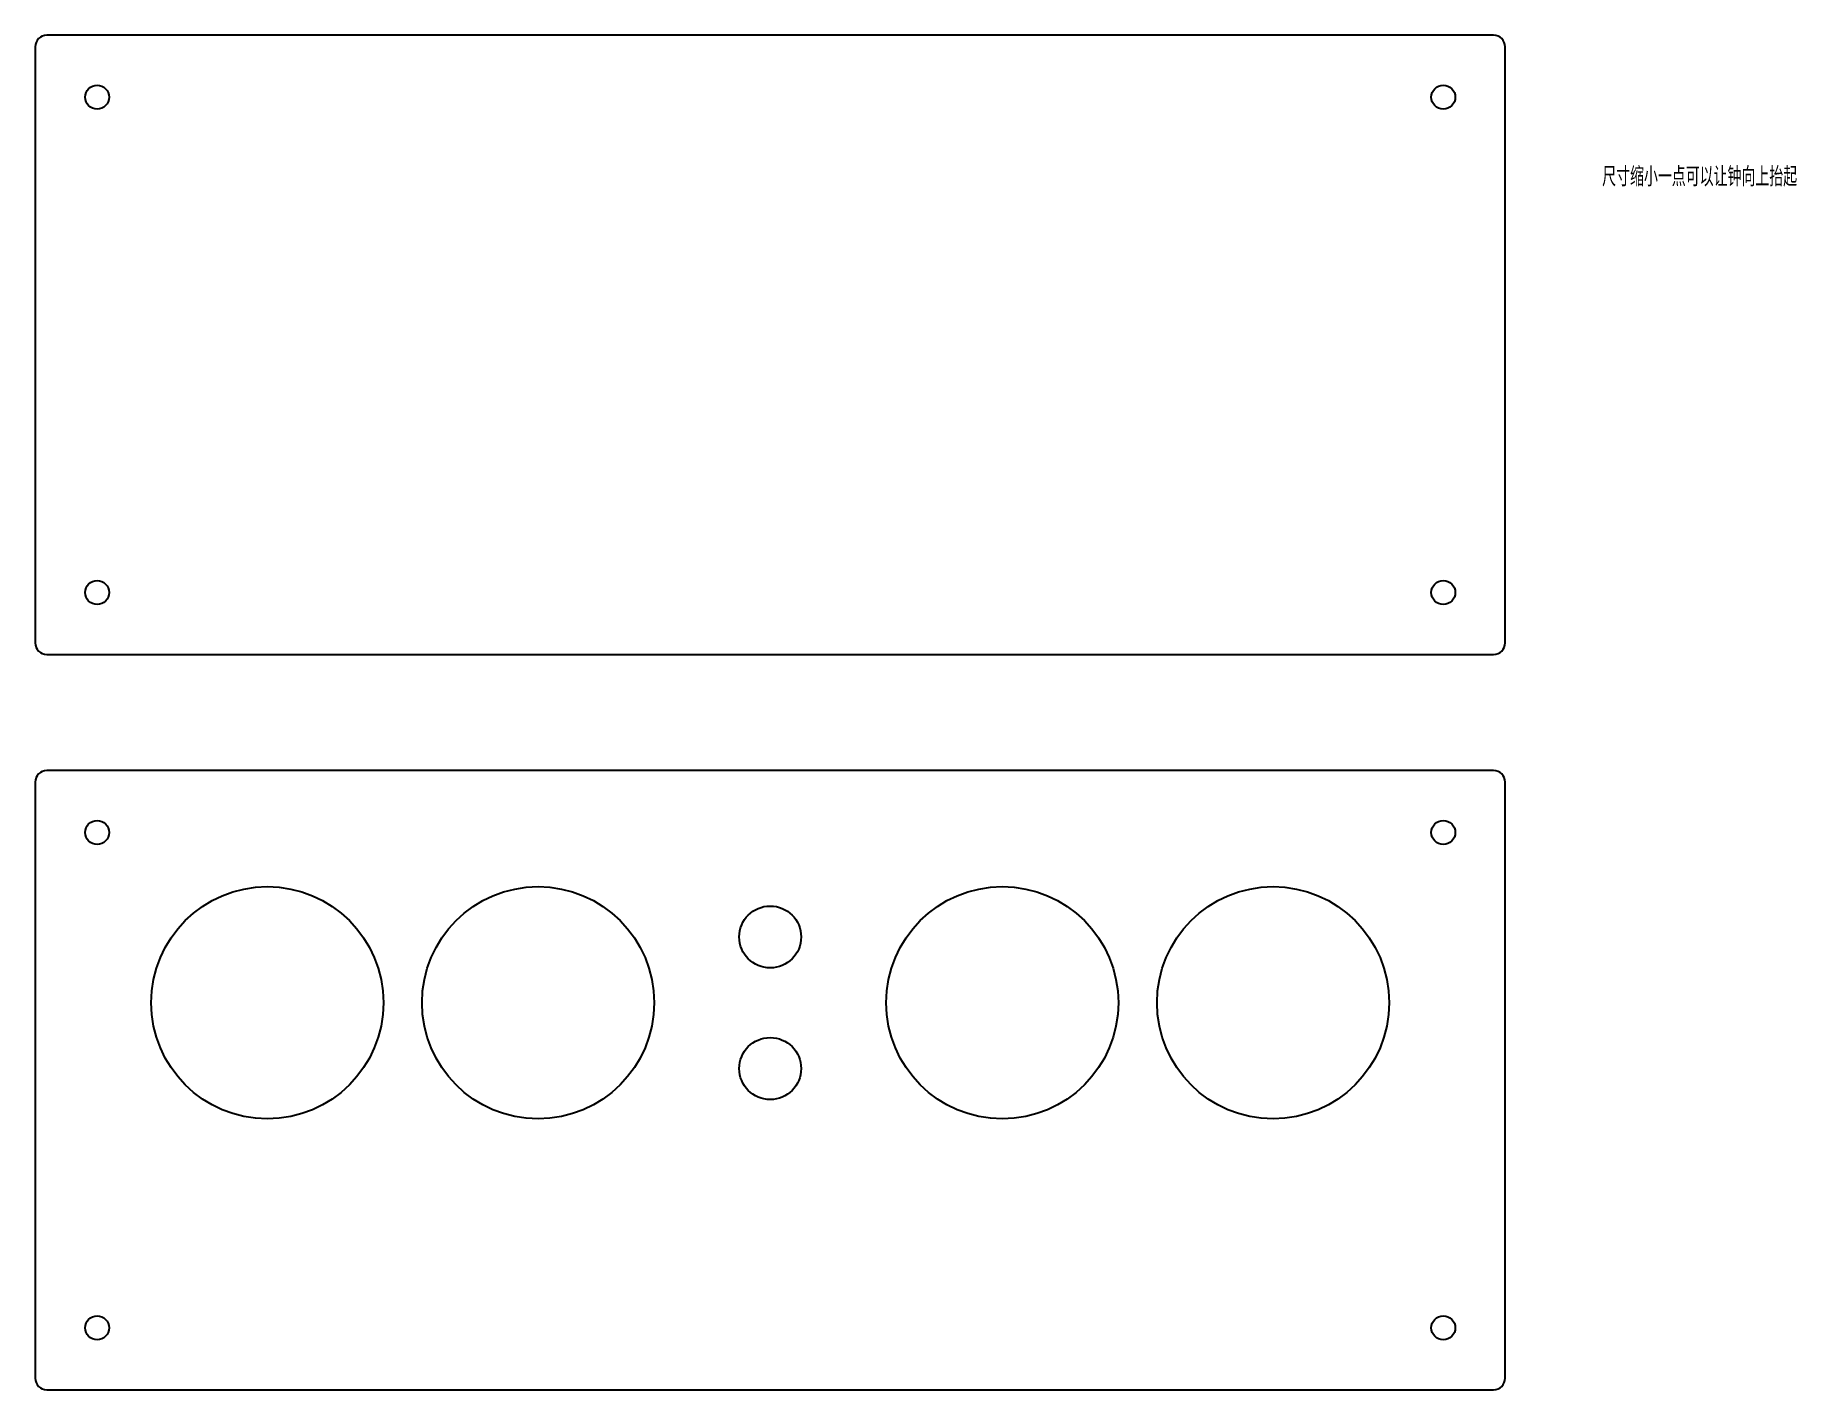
# Model space of a CAD drawing. Header units: millimetres. Extents: x -5 to 223, y -5 to 170.
import ezdxf

# ---------------------------------------------------------------- set-up
doc = ezdxf.new("R2010")
doc.units = ezdxf.units.MM
doc.styles.get("Standard").update_dxf_attribs({"font": 'txt', "bigfont": 'gbcbig.shx'})

msp = doc.modelspace()

# ---------------------------------------------------------------- linework, layer by layer
for p, q in [((-5, 168.5), (-5, 91.5)), ((183.5, 170), (-3.5, 170)), ((185, 91.5), (185, 168.5)), ((-3.5, 90), (183.5, 90)), ((-5, 73.5), (-5, -3.5)), ((183.5, 75), (-3.5, 75)), ((185, -3.5), (185, 73.5)), ((-3.5, -5), (183.5, -5))]:
    msp.add_line(p, q)
for centre, radius in [((3, 162), 1.55), ((177, 162), 1.55), ((3, 98), 1.55), ((177, 98), 1.55), ((3, 67), 1.55), ((177, 67), 1.55), ((25, 45), 15), ((60, 45), 15), ((120, 45), 15), ((155, 45), 15), ((90, 53.5), 4), ((90, 36.5), 4), ((3, 3), 1.55), ((177, 3), 1.55)]:
    msp.add_circle(centre, radius)
for centre, start, end in [((-3.5, 168.5), 90, 180), ((183.5, 168.5), 0, 90), ((-3.5, 91.5), 180, 270), ((183.5, 91.5), 270, 0), ((-3.5, 73.5), 90, 180), ((183.5, 73.5), 0, 90), ((-3.5, -3.5), 180, 270), ((183.5, -3.5), 270, 0)]:
    msp.add_arc(centre, 1.5, start, end)

# ---------------------------------------------------------------- texts
at = {"insert": (197.54, 152.98), "char_height": 2.5, "attachment_point": 1}
msp.add_mtext_dynamic_manual_height_columns('尺寸缩小一点可以让钟向上抬起', width=38.0442, gutter_width=12.5, heights=[15.07], dxfattribs=at)

doc.saveas('drawing.dxf')
